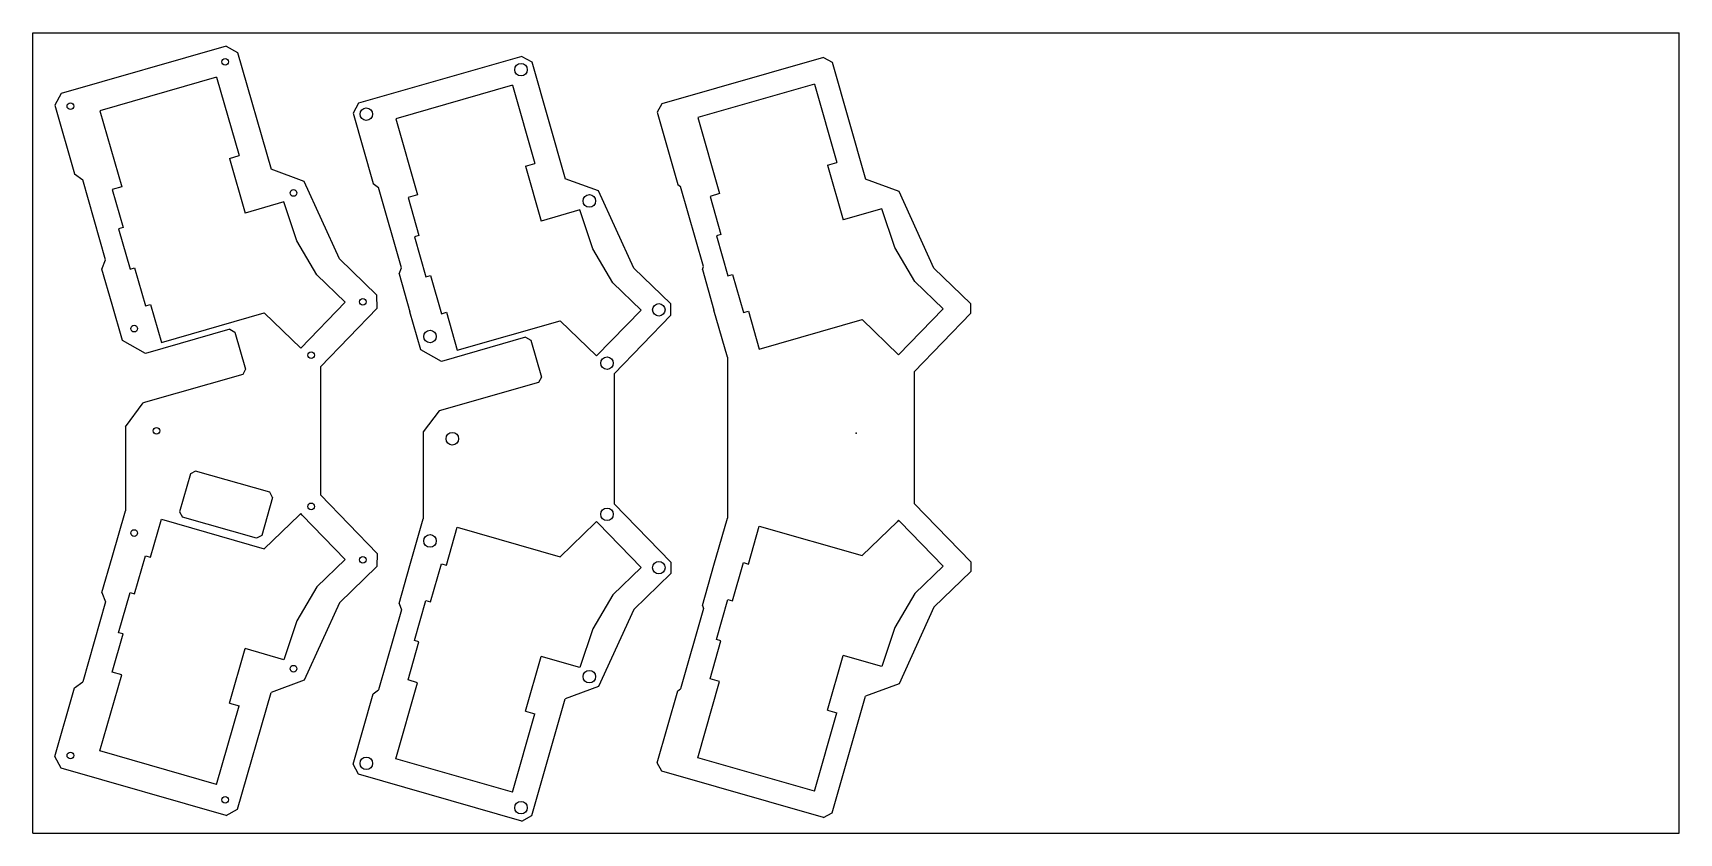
# Model space of a CAD drawing. Header units: millimetres. Extents: x -395 to 395, y -192 to 192.
import ezdxf

# ---------------------------------------------------------------- set-up
doc = ezdxf.new("R2010")
doc.units = ezdxf.units.MM
doc.header["$PDSIZE"] = -1

msp = doc.modelspace()

# ---------------------------------------------------------------- linework, layer by layer
at = {"color": 7, "linetype": 'Continuous'}
for p, q in [((-395, -192), (-395, 192)), ((-395, 192), (395, 192)), ((395, -192), (395, 192)), ((-302.21, 185.57), (-381.44, 162.85)), ((-302.21, 185.57), (-296.75, 182.54)), ((-296.75, 182.54), (-280.7, 126.58)), ((-160.33, 180.7), (-238.76, 158.21)), ((-160.33, 180.7), (-155.59, 178.07)), ((-155.59, 178.07), (-139.52, 122.02)), ((-15.53, 180.17), (-93.16, 157.91)), ((-15.53, 180.17), (-11.51, 177.95)), ((-11.51, 177.95), (4.58, 121.8)), ((-306.88, 170.71), (-362.88, 154.65)), ((-306.88, 170.71), (-296.09, 133.1)), ((-164.88, 166.91), (-220.87, 150.85)), ((-164.88, 166.91), (-154.09, 129.3)), ((-19.95, 167.46), (-75.95, 151.4)), ((-19.95, 167.46), (-9.16, 129.85)), ((-381.44, 162.85), (-384.46, 157.39)), ((-238.76, 158.21), (-241.38, 153.47)), ((-384.46, 157.39), (-375.02, 124.44)), ((-362.88, 154.65), (-352.4, 118.12)), ((-241.38, 153.47), (-231.69, 119.67)), ((-220.87, 150.85), (-210.4, 114.32)), ((-93.16, 157.91), (-95.38, 153.9)), ((-95.38, 153.9), (-85.45, 119.25)), ((-75.95, 151.4), (-65.47, 114.87)), ((-300.67, 131.79), (-296.09, 133.1)), ((-300.67, 131.79), (-293.14, 105.54)), ((-264.78, 120.74), (-280.7, 126.58)), ((-158.66, 127.99), (-154.09, 129.3)), ((-158.66, 127.99), (-151.13, 101.74)), ((-13.74, 128.54), (-9.16, 129.85)), ((-13.74, 128.54), (-6.21, 102.29)), ((-375.02, 124.44), (-371.11, 121.57)), ((-360.09, 83.12), (-371.11, 121.57)), ((-247.85, 83.53), (-264.78, 120.74)), ((-231.69, 119.67), (-229.11, 117.77)), ((-123.51, 116.15), (-139.52, 122.02)), ((-85.45, 119.25), (-84.19, 118.32)), ((20.68, 115.91), (4.58, 121.8)), ((-352.4, 118.12), (-356.97, 116.81)), ((-356.97, 116.81), (-351.73, 98.55)), ((-274.51, 110.88), (-293.14, 105.54)), ((-268.33, 92.22), (-274.51, 110.88)), ((-218.09, 79.32), (-229.11, 117.77)), ((-210.4, 114.32), (-214.96, 113.01)), ((-214.96, 113.01), (-209.73, 94.75)), ((-106.68, 79.14), (-123.51, 116.15)), ((-73.16, 79.87), (-84.19, 118.32)), ((-65.47, 114.87), (-70.04, 113.56)), ((-70.04, 113.56), (-64.8, 95.3)), ((37.41, 79.1), (20.68, 115.91)), ((-132.51, 107.08), (-151.13, 101.74)), ((-126.32, 88.42), (-132.51, 107.08)), ((12.41, 107.63), (-6.21, 102.29)), ((18.6, 88.97), (12.41, 107.63)), ((-351.73, 98.55), (-353.89, 97.93)), ((-353.89, 97.93), (-348.38, 78.7)), ((-64.8, 95.3), (-66.96, 94.68)), ((-258.67, 75.9), (-268.33, 92.22)), ((-209.73, 94.75), (-211.89, 94.13)), ((-211.89, 94.13), (-206.38, 74.9)), ((-116.66, 72.1), (-126.32, 88.42)), ((-66.96, 94.68), (-61.45, 75.45)), ((28.26, 72.65), (18.6, 88.97)), ((-361.88, 78.62), (-360.09, 83.12)), ((-348.38, 78.7), (-346.22, 79.32)), ((-346.22, 79.32), (-340.98, 61.05)), ((-229.9, 66.14), (-247.85, 83.53)), ((-219.27, 76.34), (-218.09, 79.32)), ((-88.89, 61.91), (-106.68, 79.14)), ((-73.74, 78.41), (-73.16, 79.87)), ((55.05, 62.03), (37.41, 79.1)), ((-357.02, 61.66), (-361.88, 78.62)), ((-245.11, 62.78), (-258.67, 75.9)), ((-219.27, 76.34), (-214.05, 58.14)), ((-206.38, 74.9), (-204.21, 75.52)), ((-204.21, 75.52), (-198.98, 57.26)), ((-103.11, 58.98), (-116.66, 72.1)), ((-73.74, 78.41), (-68.17, 58.96)), ((-61.45, 75.45), (-59.29, 76.07)), ((-59.29, 76.07), (-54.05, 57.81)), ((41.81, 59.53), (28.26, 72.65)), ((-229.8, 59.9), (-229.9, 66.14)), ((-352.06, 44.36), (-357.02, 61.66)), ((-340.98, 61.05), (-338.58, 61.74)), ((-338.58, 61.74), (-333.34, 43.48)), ((-333.34, 43.48), (-283.96, 57.64)), ((-283.96, 57.64), (-266.46, 40.77)), ((-266.46, 40.77), (-245.11, 62.78)), ((-229.8, 59.9), (-256.99, 31.82)), ((-208.82, 39.87), (-214.05, 58.14)), ((-198.98, 57.26), (-196.57, 57.95)), ((-196.57, 57.95), (-191.34, 39.68)), ((-124.46, 36.97), (-103.11, 58.98)), ((-88.8, 56.5), (-115.99, 28.42)), ((-88.8, 56.5), (-88.89, 61.91)), ((-61.71, 36.44), (-68.17, 58.96)), ((-54.05, 57.81), (-51.65, 58.49)), ((-51.65, 58.49), (-46.41, 40.23)), ((20.47, 37.52), (41.81, 59.53)), ((55.12, 57.45), (27.94, 29.38)), ((55.12, 57.45), (55.05, 62.03)), ((-300.54, 49.77), (-340.92, 38.19)), ((-300.54, 49.77), (-298.07, 48.39)), ((-298.07, 48.39), (-292.96, 30.57)), ((-191.34, 39.68), (-141.96, 53.84)), ((-141.96, 53.84), (-124.46, 36.97)), ((-46.41, 40.23), (2.97, 54.39)), ((2.97, 54.39), (20.47, 37.52)), ((-340.92, 38.19), (-352.06, 44.36)), ((-198.92, 34.39), (-208.82, 39.87)), ((-158.54, 45.97), (-198.92, 34.39)), ((-158.54, 45.97), (-156.07, 44.6)), ((-156.07, 44.6), (-150.96, 26.77)), ((-256.99, 31.82), (-256.99, -29.73)), ((-61.71, 36.44), (-61.71, -40.86)), ((-294.33, 28.09), (-342.03, 14.42)), ((-292.96, 30.57), (-294.33, 28.09)), ((-152.33, 24.3), (-200.02, 10.62)), ((-150.96, 26.77), (-152.33, 24.3)), ((-115.99, 28.42), (-115.99, -33.94)), ((27.94, 29.38), (27.94, -33.79)), ((-350.64, 2.99), (-342.03, 14.42)), ((-200.02, 10.62), (-207.64, 0.52)), ((-350.64, 2.99), (-350.64, -37.33)), ((-207.64, 0.52), (-207.64, -41.27)), ((-319.37, -19.61), (-324.61, -37.88)), ((-316.9, -18.24), (-319.37, -19.61)), ((-281.33, -28.44), (-316.9, -18.24)), ((-279.96, -30.91), (-285.19, -49.18)), ((-279.96, -30.91), (-281.33, -28.44)), ((-229.8, -57.82), (-256.99, -29.73)), ((-357.02, -59.58), (-350.64, -37.33)), ((-324.61, -37.88), (-323.24, -40.35)), ((-283.96, -55.55), (-267.18, -39.38)), ((-266.49, -38.66), (-267.18, -39.38)), ((-265.77, -39.4), (-266.49, -38.66)), ((-265.77, -39.4), (-245.11, -60.7)), ((-88.8, -62.01), (-115.99, -33.94)), ((55.12, -61.86), (27.94, -33.79)), ((-338.58, -59.66), (-333.34, -41.4)), ((-333.34, -41.4), (-283.96, -55.55)), ((-287.67, -50.55), (-323.24, -40.35)), ((-214.05, -63.65), (-207.64, -41.27)), ((-196.57, -63.46), (-191.34, -45.19)), ((-191.34, -45.19), (-141.96, -59.35)), ((-141.96, -59.35), (-125.18, -43.17)), ((-124.48, -42.45), (-125.18, -43.17)), ((-123.76, -43.2), (-124.48, -42.45)), ((-123.76, -43.2), (-103.11, -64.49)), ((-68.17, -63.37), (-61.71, -40.86)), ((-51.65, -62.91), (-46.41, -44.64)), ((-46.41, -44.64), (2.97, -58.8)), ((2.97, -58.8), (19.75, -42.62)), ((20.44, -41.9), (19.75, -42.62)), ((21.16, -42.65), (20.44, -41.9)), ((21.16, -42.65), (41.81, -63.94)), ((-285.19, -49.18), (-287.67, -50.55)), ((-361.88, -76.54), (-357.02, -59.58)), ((-346.22, -77.24), (-340.98, -58.97)), ((-340.98, -58.97), (-338.58, -59.66)), ((-245.11, -60.7), (-258.67, -73.82)), ((-229.8, -57.82), (-229.9, -64.06)), ((-204.21, -81.03), (-198.98, -62.77)), ((-198.98, -62.77), (-196.57, -63.46)), ((-88.8, -62.01), (-88.89, -67.42)), ((-59.29, -80.48), (-54.05, -62.22)), ((-54.05, -62.22), (-51.65, -62.91)), ((55.12, -61.86), (55.05, -66.44)), ((-229.9, -64.06), (-247.85, -81.44)), ((-219.27, -81.86), (-214.05, -63.65)), ((-103.11, -64.49), (-116.66, -77.62)), ((-88.89, -67.42), (-106.68, -84.65)), ((-73.74, -82.83), (-68.17, -63.37)), ((41.81, -63.94), (28.26, -77.07)), ((55.05, -66.44), (37.41, -83.52)), ((-361.88, -76.54), (-360.09, -81.04)), ((-353.89, -95.84), (-348.38, -76.62)), ((-348.38, -76.62), (-346.22, -77.24)), ((-258.67, -73.82), (-268.33, -90.13)), ((-116.66, -77.62), (-126.32, -93.93)), ((28.26, -77.07), (18.6, -93.38)), ((-360.09, -81.04), (-371.11, -119.49)), ((-247.85, -81.44), (-264.78, -118.66)), ((-218.09, -84.83), (-229.11, -123.28)), ((-219.27, -81.86), (-218.09, -84.83)), ((-211.89, -99.64), (-206.38, -80.41)), ((-206.38, -80.41), (-204.21, -81.03)), ((-106.68, -84.65), (-123.51, -121.66)), ((-73.16, -84.28), (-84.19, -122.73)), ((-73.74, -82.83), (-73.16, -84.28)), ((-66.96, -99.09), (-61.45, -79.86)), ((-61.45, -79.86), (-59.29, -80.48)), ((37.41, -83.52), (20.68, -120.32)), ((-268.33, -90.13), (-274.51, -108.79)), ((-126.32, -93.93), (-132.51, -112.59)), ((18.6, -93.38), (12.41, -112.04)), ((-356.97, -114.73), (-351.73, -96.46)), ((-351.73, -96.46), (-353.89, -95.84)), ((-214.96, -118.53), (-209.73, -100.26)), ((-209.73, -100.26), (-211.89, -99.64)), ((-70.04, -117.98), (-64.8, -99.71)), ((-64.8, -99.71), (-66.96, -99.09)), ((-300.67, -129.7), (-293.14, -103.45)), ((-274.51, -108.79), (-293.14, -103.45)), ((-158.66, -133.5), (-151.13, -107.25)), ((-132.51, -112.59), (-151.13, -107.25)), ((-13.74, -132.95), (-6.21, -106.7)), ((12.41, -112.04), (-6.21, -106.7)), ((-362.88, -152.57), (-352.4, -116.04)), ((-352.4, -116.04), (-356.97, -114.73)), ((-65.47, -119.29), (-70.04, -117.98)), ((-384.46, -155.31), (-375.02, -122.35)), ((-375.02, -122.35), (-371.11, -119.49)), ((-296.75, -180.46), (-280.7, -124.5)), ((-264.78, -118.66), (-280.7, -124.5)), ((-241.38, -158.98), (-231.69, -125.18)), ((-231.69, -125.18), (-229.11, -123.28)), ((-220.87, -156.37), (-210.4, -119.83)), ((-210.4, -119.83), (-214.96, -118.53)), ((-123.51, -121.66), (-139.52, -127.53)), ((-95.38, -158.31), (-85.45, -123.66)), ((-85.45, -123.66), (-84.19, -122.73)), ((-75.95, -155.82), (-65.47, -119.29)), ((-11.51, -182.36), (4.58, -126.22)), ((20.68, -120.32), (4.58, -126.22)), ((-306.88, -168.62), (-296.09, -131.01)), ((-300.67, -129.7), (-296.09, -131.01)), ((-158.66, -133.5), (-154.09, -134.81)), ((-155.59, -183.59), (-139.52, -127.53)), ((-19.95, -171.87), (-9.16, -134.26)), ((-13.74, -132.95), (-9.16, -134.26)), ((-164.88, -172.42), (-154.09, -134.81)), ((-381.44, -160.77), (-384.46, -155.31)), ((-306.88, -168.62), (-362.88, -152.57)), ((-164.88, -172.42), (-220.87, -156.37)), ((-19.95, -171.87), (-75.95, -155.82)), ((-302.21, -183.49), (-381.44, -160.77)), ((-238.76, -163.72), (-241.38, -158.98)), ((-160.33, -186.21), (-238.76, -163.72)), ((-93.16, -162.32), (-95.38, -158.31)), ((-15.53, -184.59), (-93.16, -162.32)), ((-302.21, -183.49), (-296.75, -180.46)), ((-160.33, -186.21), (-155.59, -183.59)), ((-15.53, -184.59), (-11.51, -182.36)), ((-395, -192), (395, -192))]:
    msp.add_line(p, q, dxfattribs=at)
for centre, radius in [((-302.77, 178.13), 1.6), ((-160.76, 174.33), 3), ((-377.02, 156.84), 1.6), ((-235.02, 153.04), 3), ((-269.94, 115.18), 1.6), ((-127.94, 111.38), 3), ((-236.63, 62.91), 1.6), ((-94.62, 59.12), 3), ((-346.42, 50.08), 1.6), ((-204.41, 46.28), 3), ((-261.46, 37.31), 1.6), ((-119.46, 33.51), 3), ((-335.73, 1.04), 1.6), ((-193.73, -2.76), 3), ((-261.46, -35.22), 1.6), ((-119.46, -39.02), 3), ((-346.42, -48), 1.6), ((-204.41, -51.79), 3), ((-236.63, -60.83), 1.6), ((-94.62, -64.63), 3), ((-269.94, -113.1), 1.6), ((-127.94, -116.9), 3), ((-377.02, -154.75), 1.6), ((-235.02, -158.55), 3), ((-302.77, -176.05), 1.6), ((-160.76, -179.84), 3)]:
    msp.add_circle(centre, radius, dxfattribs=at)
msp.add_point((0, 0), dxfattribs=at)

doc.saveas('drawing.dxf')
